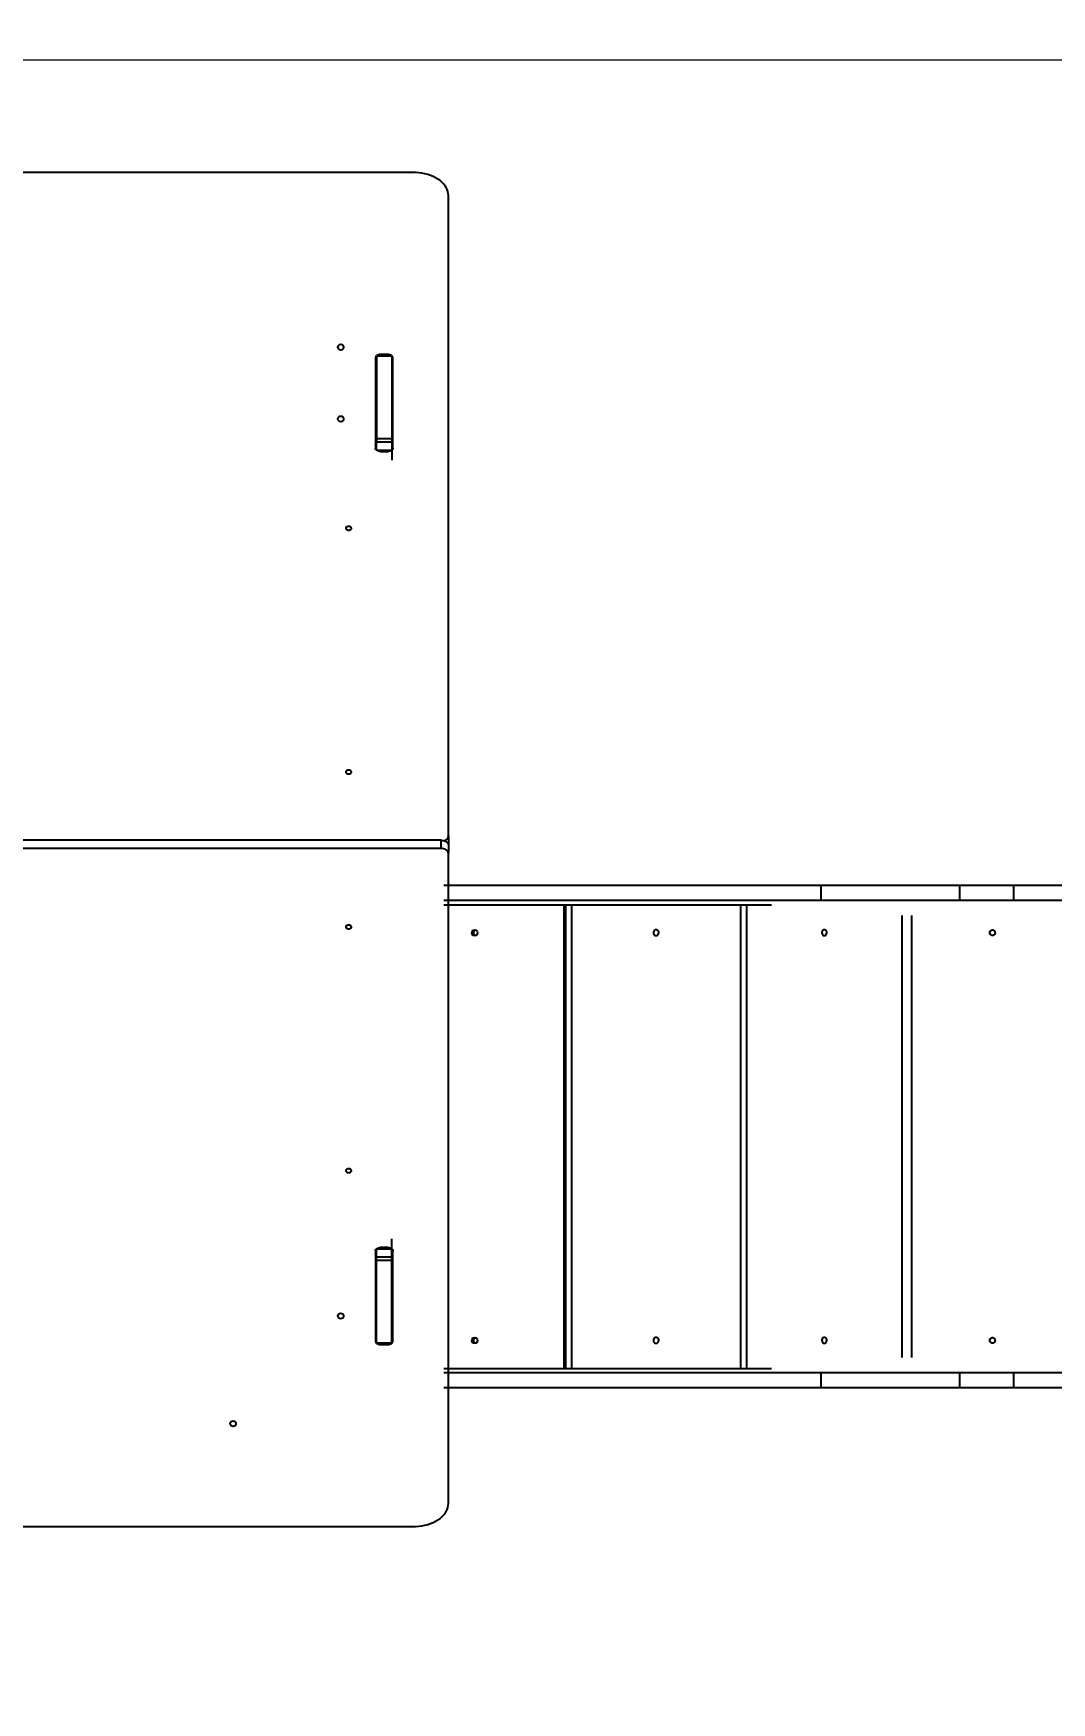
# Model space of a CAD drawing. Header units: millimetres. Extents: x -4153 to 4002, y -5023 to 3197.
# Drawn here: x -394 to 1024, y -541 to 1785 of the extents above; entities that cross this region are included whole.
import ezdxf

# ---------------------------------------------------------------- set-up
doc = ezdxf.new("R2010")
doc.units = ezdxf.units.MM
for name, color, linetype in [('DIKOM_ОБЪЕКТ', 7, 'Continuous'), ('DIKOM_РАЗМЕР_ЗОНА', 7, 'Continuous'), ('DIKOM_РАЗМЕР_ОБЪЕКТА', 7, 'Continuous')]:
    doc.layers.add(name, color=color, linetype=linetype)
doc.styles.add('style1', font='arialbd.ttf', dxfattribs={"width": 0.8})
doc.dimstyles.new('1-50', dxfattribs={"dimtxt": 300, "dimasz": 200, "dimexe": 100, "dimexo": 0, "dimgap": 100, "dimtad": 1, "dimtxsty": 'style1', "dimcen": 200, "dimclrd": 7, "dimclre": 7, "dimclrt": 7, "dimadec": 1, "dimazin": 2, "dimtfac": 1, "dimtmove": 0, "dimatfit": 2, "dimfxl": 0, "dimlwd": 25, "dimlwe": 18, "dimarcsym": 0})

# ---------------------------------------------------------------- blocks, each defined once
blk = doc.blocks.new('*D9')
at = {"layer": 'Defpoints', "color": 0, "transparency": 16777216}
for p in [(2370.2, 1747.3), (-2106.3, -2974.6), (1195.5, -2974.6)]:
    blk.add_point(p, dxfattribs=at)
at = {"layer": 'DIKOM_РАЗМЕР_ОБЪЕКТА', "color": 7, "lineweight": 18, "transparency": 16777216}
for p, q in [((2370.2, 1747.3), (-2206.3, 1747.3)), ((1195.5, -2974.6), (-2206.3, -2974.6))]:
    blk.add_line(p, q, dxfattribs=at)
at = {"layer": 'DIKOM_РАЗМЕР_ОБЪЕКТА', "color": 7, "lineweight": 25, "transparency": 16777216}
blk.add_line((-2106.3, 1547.3), (-2106.3, -2774.6), dxfattribs=at)
at = {"layer": 'DIKOM_РАЗМЕР_ОБЪЕКТА', "color": 7, "transparency": 16777216}
for points in [[(-2139.6, 1547.3), (-2073, 1547.3), (-2106.3, 1747.3)], [(-2139.6, -2774.6), (-2073, -2774.6), (-2106.3, -2974.6)]]:
    blk.add_solid(points, dxfattribs=at)
at = {"layer": 'DIKOM_РАЗМЕР_ОБЪЕКТА', "color": 7, "transparency": 16777216, "insert": (-2359.5, -612.3), "char_height": 300, "attachment_point": 5, "rotation": 90, "style": 'style1'}
blk.add_mtext('{\\fArial|b0|i0|c204|p34;4700}', dxfattribs=at)
blk = doc.blocks.new('*D11')
at = {"layer": 'Defpoints', "color": 0, "transparency": 16777216}
for p in [(2631.4, 3197.3), (-3702.8, -4429.8), (2071.1, -4429.8)]:
    blk.add_point(p, dxfattribs=at)
at = {"layer": 'DIKOM_РАЗМЕР_ЗОНА', "color": 7, "lineweight": 18, "transparency": 16777216}
for p, q in [((2631.4, 3197.3), (-3802.8, 3197.3)), ((2071.1, -4429.8), (-3802.8, -4429.8))]:
    blk.add_line(p, q, dxfattribs=at)
at = {"layer": 'DIKOM_РАЗМЕР_ЗОНА', "color": 7, "lineweight": 25, "transparency": 16777216}
blk.add_line((-3702.8, 2997.3), (-3702.8, -4229.8), dxfattribs=at)
at = {"layer": 'DIKOM_РАЗМЕР_ЗОНА', "color": 7, "transparency": 16777216}
for points in [[(-3736.1, 2997.3), (-3669.5, 2997.3), (-3702.8, 3197.3)], [(-3736.1, -4229.8), (-3669.5, -4229.8), (-3702.8, -4429.8)]]:
    blk.add_solid(points, dxfattribs=at)
at = {"layer": 'DIKOM_РАЗМЕР_ЗОНА', "color": 7, "transparency": 16777216, "insert": (-3956, -616.2), "char_height": 300, "attachment_point": 5, "rotation": 90, "style": 'style1'}
blk.add_mtext('{\\fArial|b0|i0|c204|p34;7600}', dxfattribs=at)
blk = doc.blocks.new('*D12')
at = {"layer": 'Defpoints', "color": 0, "transparency": 16777216}
for p in [(-1688.3, 690.6), (2486.7, 690.6), (-1688.3, -3442.2)]:
    blk.add_point(p, dxfattribs=at)
at = {"layer": 'DIKOM_РАЗМЕР_ОБЪЕКТА', "color": 7, "lineweight": 18, "transparency": 16777216}
for p, q in [((-1688.3, 690.6), (-1688.3, -3542.2)), ((2486.7, 690.6), (2486.7, -3542.2))]:
    blk.add_line(p, q, dxfattribs=at)
at = {"layer": 'DIKOM_РАЗМЕР_ОБЪЕКТА', "color": 7, "lineweight": 25, "transparency": 16777216}
blk.add_line((2286.7, -3442.2), (-1488.3, -3442.2), dxfattribs=at)
at = {"layer": 'DIKOM_РАЗМЕР_ОБЪЕКТА', "color": 7, "transparency": 16777216}
for points in [[(-1488.3, -3408.9), (-1488.3, -3475.5), (-1688.3, -3442.2)], [(2286.7, -3408.9), (2286.7, -3475.5), (2486.7, -3442.2)]]:
    blk.add_solid(points, dxfattribs=at)
at = {"layer": 'DIKOM_РАЗМЕР_ОБЪЕКТА', "color": 7, "transparency": 16777216, "insert": (399.2, -3189), "char_height": 300, "attachment_point": 5, "style": 'style1'}
blk.add_mtext('{\\fArial|b0|i0|c204|p34;4175}', dxfattribs=at)

msp = doc.modelspace()

# ---------------------------------------------------------------- linework, layer by layer
at = {"layer": 'DIKOM_ОБЪЕКТ', "color": 7, "linetype": 'Continuous'}
for p, q in [((133.69, 1591.033), (-1666.31, 1591.033)), ((183.69, 665.419), (183.69, 1558.893)), ((82.19, 1332.632), (82.19, 1206.646)), ((104.69, 1335.834), (83.69, 1335.834)), ((83.69, 1335.111), (83.69, 1335.834)), ((104.69, 1335.111), (83.69, 1335.111)), ((83.69, 1335.111), (83.69, 1215.419)), ((99.19, 1337.132), (89.19, 1337.132)), ((89.19, 1337.132), (89.19, 1335.834)), ((99.19, 1335.834), (99.19, 1337.132)), ((104.69, 1335.834), (104.69, 1335.111)), ((104.69, 1335.111), (104.69, 1215.419)), ((106.19, 1206.646), (106.19, 1332.632)), ((104.69, 1219.926), (83.69, 1219.926)), ((83.69, 1215.419), (104.69, 1215.419)), ((83.69, 1203.862), (83.69, 1215.419)), ((104.69, 1219.926), (104.69, 1189.926)), ((104.69, 1215.419), (104.69, 1203.862)), ((104.487, 1203.704), (83.893, 1203.704)), ((89.19, 1202.146), (99.19, 1202.146)), ((173.69, 660.356), (-751.31, 660.356)), ((173.69, 648.865), (173.69, 660.356)), ((183.69, 665.419), (183.69, 653.928)), ((183.69, 653.928), (183.69, 642.437)), ((173.69, 648.865), (-751.31, 648.865)), ((183.69, -263.893), (183.69, 642.437)), ((702.837, 597.5), (177.223, 597.5)), ((702.837, 576.5), (702.837, 597.5)), ((895.779, 597.5), (702.837, 597.5)), ((895.779, 576.5), (895.779, 597.5)), ((971.379, 597.5), (895.779, 597.5)), ((971.379, 576.5), (971.379, 597.5)), ((1189.499, 597.5), (971.379, 597.5)), ((702.837, 576.5), (177.223, 576.5)), ((177.223, 570.5), (633.69, 570.5)), ((344.809, -75.5), (344.809, 570.5)), ((347.046, -75.5), (347.046, 570.5)), ((355, 570.5), (355, -75.5)), ((590.784, -75.5), (590.784, 570.5)), ((598.996, 570.5), (598.996, -75.5)), ((895.779, 576.5), (702.837, 576.5)), ((971.379, 576.5), (895.779, 576.5)), ((1189.499, 576.5), (971.379, 576.5)), ((815.503, -60.5), (815.503, 555.5)), ((829.003, -60.5), (829.003, 555.5)), ((829.288, -60.5), (829.288, 555.5)), ((104.69, 75.074), (104.69, 105.074)), ((82.19, 88.354), (82.19, -37.632)), ((83.69, 79.581), (83.69, 91.138)), ((104.69, 79.581), (83.69, 79.581)), ((83.69, -40.111), (83.69, 79.581)), ((83.69, 75.074), (104.69, 75.074)), ((83.893, 91.296), (104.487, 91.296)), ((99.19, 92.854), (89.19, 92.854)), ((104.69, 91.138), (104.69, 79.581)), ((104.69, -40.111), (104.69, 79.581)), ((106.19, -37.632), (106.19, 88.354)), ((83.69, -40.111), (104.69, -40.111)), ((83.69, -40.834), (83.69, -40.111)), ((83.69, -40.834), (104.69, -40.834)), ((89.19, -40.834), (89.19, -42.132)), ((89.19, -42.132), (99.19, -42.132)), ((99.19, -42.132), (99.19, -40.834)), ((104.69, -40.111), (104.69, -40.834)), ((177.223, -75.5), (633.69, -75.5)), ((702.837, -81.5), (177.223, -81.5)), ((702.837, -102.5), (702.837, -81.5)), ((895.779, -81.5), (702.837, -81.5)), ((895.779, -102.5), (895.779, -81.5)), ((971.379, -81.5), (895.779, -81.5)), ((971.379, -102.5), (971.379, -81.5)), ((1189.499, -81.5), (971.379, -81.5)), ((702.837, -102.5), (177.223, -102.5)), ((895.779, -102.5), (702.837, -102.5)), ((971.379, -102.5), (895.779, -102.5)), ((1189.499, -102.5), (971.379, -102.5)), ((-1666.31, -296.033), (133.69, -296.033))]:
    msp.add_line(p, q, dxfattribs=at)
at = {"layer": 'DIKOM_ОБЪЕКТ', "color": 7, "linetype": 'Continuous', "flags": 128}
for points in [[(183.69, 1558.893), (183.5, 1561.694), (182.93, 1564.474), (181.986, 1567.212), (180.675, 1569.886), (179.005, 1572.476), (176.991, 1574.963), (174.648, 1577.328), (171.992, 1579.552), (169.045, 1581.619), (165.829, 1583.514), (162.369, 1585.22), (158.69, 1586.727), (154.821, 1588.021), (150.791, 1589.094), (146.631, 1589.938), (142.372, 1590.544), (138.048, 1590.91), (133.69, 1591.033)], [(89.19, 1202.146), (87.824, 1202.233), (86.511, 1202.489), (85.301, 1202.904), (84.24, 1203.464), (83.37, 1204.146), (82.723, 1204.924), (82.324, 1205.768), (82.19, 1206.646)], [(106.19, 1206.646), (106.055, 1205.768), (105.657, 1204.924), (105.01, 1204.146), (104.14, 1203.464), (103.079, 1202.904), (101.869, 1202.489), (100.556, 1202.233), (99.19, 1202.146)], [(44.69, 1097.669), (43.511, 1097.555), (42.437, 1097.223), (41.563, 1096.701), (40.966, 1096.038), (40.701, 1095.29), (40.79, 1094.526), (41.226, 1093.813), (41.969, 1093.214), (42.954, 1092.782), (44.094, 1092.556), (45.286, 1092.556), (46.426, 1092.782), (47.411, 1093.214), (48.154, 1093.813), (48.59, 1094.526), (48.679, 1095.29), (48.413, 1096.038), (47.817, 1096.701), (46.943, 1097.223), (45.869, 1097.555), (44.69, 1097.669)], [(44.69, 757.98), (43.511, 757.866), (42.437, 757.533), (41.563, 757.012), (40.966, 756.348), (40.701, 755.601), (40.79, 754.837), (41.226, 754.123), (41.969, 753.524), (42.954, 753.092), (44.094, 752.866), (45.286, 752.866), (46.426, 753.092), (47.411, 753.524), (48.154, 754.123), (48.59, 754.837), (48.679, 755.601), (48.413, 756.348), (47.817, 757.012), (46.943, 757.533), (45.869, 757.866), (44.69, 757.98)], [(173.69, 660.356), (175.641, 660.232), (177.517, 659.866), (179.246, 659.272), (180.761, 658.473), (182.005, 657.499), (182.929, 656.388), (183.498, 655.182), (183.69, 653.928)], [(178.174, 659.673), (179.246, 660.074), (180.761, 660.873), (182.005, 661.847), (182.929, 662.959), (183.498, 664.165), (183.69, 665.419)], [(183.69, 642.437), (183.498, 643.691), (182.929, 644.897), (182.005, 646.008), (180.761, 646.982), (179.246, 647.782), (177.517, 648.376), (175.641, 648.742), (173.69, 648.865)], [(44.69, 542.162), (43.511, 542.048), (42.437, 541.716), (41.563, 541.194), (40.966, 540.531), (40.701, 539.783), (40.79, 539.019), (41.226, 538.306), (41.969, 537.706), (42.954, 537.275), (44.094, 537.049), (45.286, 537.049), (46.426, 537.275), (47.411, 537.706), (48.154, 538.306), (48.59, 539.019), (48.679, 539.783), (48.413, 540.531), (47.817, 541.194), (46.943, 541.716), (45.869, 542.048), (44.69, 542.162)], [(472.892, 527.5), (474.004, 527.678), (475.017, 528.195), (475.842, 529.006), (476.404, 530.039), (476.654, 531.201), (476.57, 532.39), (476.159, 533.5), (475.458, 534.432), (474.529, 535.104), (473.454, 535.455), (472.33, 535.455), (471.255, 535.104), (470.326, 534.432), (469.625, 533.5), (469.214, 532.39), (469.13, 531.201), (469.38, 530.039), (469.943, 529.006), (470.767, 528.195), (471.78, 527.678), (472.892, 527.5)], [(707.249, 527.5), (708.27, 527.678), (709.201, 528.195), (709.958, 529.006), (710.474, 530.039), (710.704, 531.201), (710.627, 532.39), (710.249, 533.5), (709.606, 534.432), (708.752, 535.104), (707.766, 535.455), (706.733, 535.455), (705.746, 535.104), (704.893, 534.432), (704.249, 533.5), (703.872, 532.39), (703.795, 531.201), (704.025, 530.039), (704.541, 529.006), (705.298, 528.195), (706.228, 527.678), (707.249, 527.5)], [(941.446, 527.5), (940.388, 527.678), (939.424, 528.195), (938.64, 529.006), (938.105, 530.039), (937.867, 531.201), (937.947, 532.39), (938.337, 533.5), (939.004, 534.432), (939.888, 535.104), (940.911, 535.455), (941.981, 535.455), (943.003, 535.104), (943.887, 534.432), (944.554, 533.5), (944.945, 532.39), (945.025, 531.201), (944.787, 530.039), (944.252, 529.006), (943.467, 528.195), (942.504, 527.678), (941.446, 527.5)], [(44.69, 202.473), (43.511, 202.359), (42.437, 202.026), (41.563, 201.505), (40.966, 200.841), (40.701, 200.094), (40.79, 199.33), (41.226, 198.616), (41.969, 198.017), (42.954, 197.585), (44.094, 197.359), (45.286, 197.359), (46.426, 197.585), (47.411, 198.017), (48.154, 198.616), (48.59, 199.33), (48.679, 200.094), (48.413, 200.841), (47.817, 201.505), (46.943, 202.026), (45.869, 202.359), (44.69, 202.473)], [(82.19, 88.354), (82.324, 89.232), (82.723, 90.076), (83.37, 90.854), (84.24, 91.536), (85.301, 92.095), (86.511, 92.511), (87.824, 92.767), (89.19, 92.854)], [(99.19, 92.854), (100.556, 92.767), (101.869, 92.511), (103.079, 92.095), (104.14, 91.536), (105.01, 90.854), (105.657, 90.076), (106.055, 89.232), (106.19, 88.354)], [(472.892, -40.5), (474.004, -40.322), (475.017, -39.805), (475.842, -38.994), (476.404, -37.961), (476.654, -36.799), (476.57, -35.61), (476.159, -34.5), (475.458, -33.568), (474.529, -32.896), (473.454, -32.545), (472.33, -32.545), (471.255, -32.896), (470.326, -33.568), (469.625, -34.5), (469.214, -35.61), (469.13, -36.799), (469.38, -37.961), (469.943, -38.994), (470.767, -39.805), (471.78, -40.322), (472.892, -40.5)], [(707.249, -40.5), (708.27, -40.322), (709.201, -39.805), (709.958, -38.994), (710.474, -37.961), (710.704, -36.799), (710.627, -35.61), (710.249, -34.5), (709.606, -33.568), (708.752, -32.896), (707.766, -32.545), (706.733, -32.545), (705.746, -32.896), (704.893, -33.568), (704.249, -34.5), (703.872, -35.61), (703.795, -36.799), (704.025, -37.961), (704.541, -38.994), (705.298, -39.805), (706.228, -40.322), (707.249, -40.5)], [(941.446, -40.5), (940.388, -40.322), (939.424, -39.805), (938.64, -38.994), (938.105, -37.961), (937.867, -36.799), (937.947, -35.61), (938.337, -34.5), (939.004, -33.568), (939.888, -32.896), (940.911, -32.545), (941.981, -32.545), (943.003, -32.896), (943.887, -33.568), (944.554, -34.5), (944.945, -35.61), (945.025, -36.799), (944.787, -37.961), (944.252, -38.994), (943.467, -39.805), (942.504, -40.322), (941.446, -40.5)], [(133.69, -296.033), (138.048, -295.91), (142.372, -295.544), (146.631, -294.938), (150.791, -294.094), (154.821, -293.021), (158.69, -291.727), (162.369, -290.22), (165.829, -288.514), (169.045, -286.619), (171.992, -284.552), (174.648, -282.328), (176.991, -279.963), (179.005, -277.476), (180.675, -274.886), (181.986, -272.212), (182.93, -269.474), (183.5, -266.694), (183.69, -263.893)]]:
    msp.add_lwpolyline(points, dxfattribs=at)
at = {"layer": 'DIKOM_ОБЪЕКТ', "color": 7, "linetype": 'Continuous'}
for centre, radius in [((33.69, 1347.5), 4), ((33.69, 1247.5), 4), ((220.241, 531.49), 3.99), ((33.69, -2.5), 4), ((220.241, -36.51), 3.99), ((-116.31, -152.5), 4)]:
    msp.add_circle(centre, radius, dxfattribs=at)
for centre, radius, start, end in [((85.924, 1332.416), 3.74, 126.672865, 176.685033), ((89.015, 1327.828), 9.306, 88.920191, 120.643343), ((99.365, 1327.828), 9.306, 59.356657, 91.079809), ((102.456, 1332.416), 3.74, 3.314967, 53.327135), ((85.924, 1320.925), 3.74, 126.672865, 176.685033), ((102.456, 1320.925), 3.74, 3.314967, 53.327135), ((53.69, 1219.926), 30, 341.805128, 0), ((222.489, 531.5), 4.003, 106.435836, 253.564164), ((53.69, 75.074), 30, 0, 18.194872), ((85.924, -25.925), 3.74, 183.314967, 233.327135), ((85.924, -37.416), 3.74, 183.314967, 233.327135), ((89.015, -32.828), 9.306, 239.356657, 271.079809), ((99.365, -32.828), 9.306, 268.920191, 300.643343), ((102.456, -25.925), 3.74, 306.672865, 356.685033), ((102.456, -37.416), 3.74, 306.672865, 356.685033), ((222.489, -36.5), 4.003, 106.435335, 253.564665)]:
    msp.add_arc(centre, radius, start, end, dxfattribs=at)

# ---------------------------------------------------------------- dimensions: what is measured, and where the dimension line sits
at = {"layer": 'DIKOM_РАЗМЕР_ЗОНА'}
dim = msp.add_linear_dim(base=(-3702.81, -4429.789), p1=(2631.356, 3197.305), p2=(2071.052, -4429.789), angle=90, text='{\\fArial|b0|i0|c204|p34;7600}', dimstyle='1-50', dxfattribs=at)
dim.commit()
dim.dimension.update_dxf_attribs({"geometry": '*D11', "text_midpoint": (-3702.81, -616.242), "dimtype": 160})
at = {"layer": 'DIKOM_РАЗМЕР_ОБЪЕКТА'}
dim = msp.add_linear_dim(base=(-2106.31, -2974.611), p1=(2370.191, 1747.316), p2=(1195.51, -2974.611), angle=90, text='{\\fArial|b0|i0|c204|p34;4700}', dimstyle='1-50', dxfattribs=at)
dim.commit()
dim.dimension.update_dxf_attribs({"geometry": '*D9', "text_midpoint": (-2106.31, -612.262), "dimtype": 160})
dim = msp.add_linear_dim(base=(-1688.31, -3442.202), p1=(2486.69, 690.555), p2=(-1688.31, 690.555), text='{\\fArial|b0|i0|c204|p34;<>}', dimstyle='1-50', dxfattribs=at)
dim.commit()
dim.dimension.update_dxf_attribs({"geometry": '*D12', "text_midpoint": (399.19, -3442.202), "dimtype": 160})

doc.saveas('drawing.dxf')
